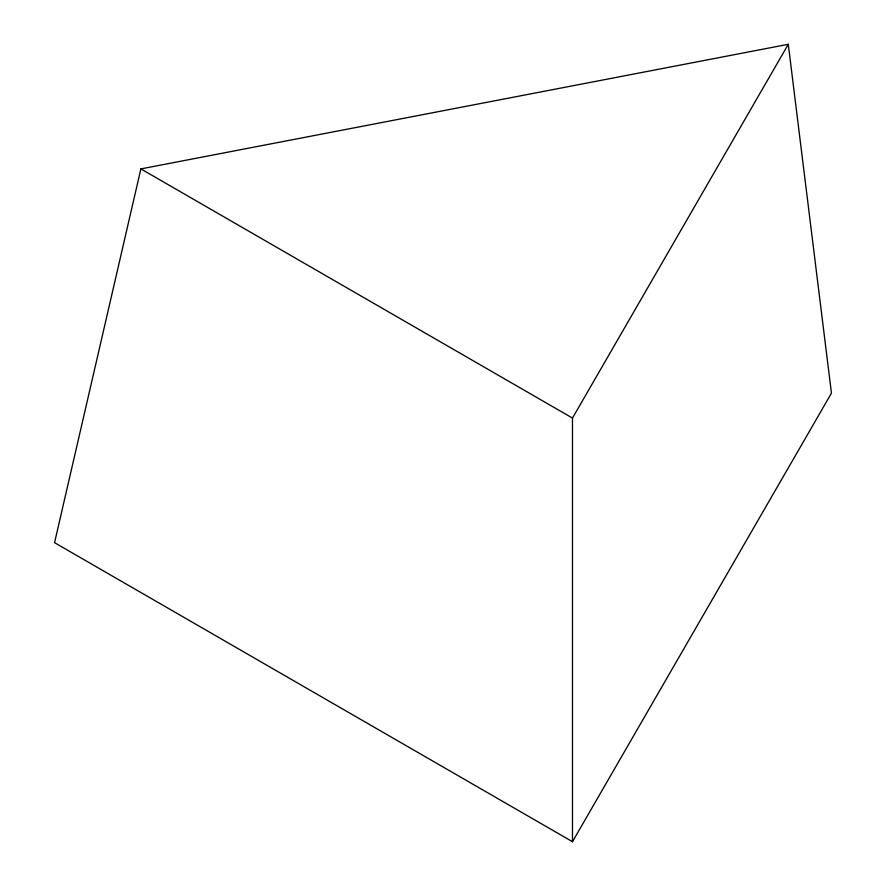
<?xml version="1.0" encoding="UTF-8"?>
<svg xmlns="http://www.w3.org/2000/svg" width="886" height="886" viewBox="0 0 886 886"><rect width="100%" height="100%" fill="white"/><g stroke="black" fill="none" stroke-linecap="round" stroke-linejoin="round"><path stroke-width="1.33" d="M140.874 168.894L54.555 542.675L572.478 841.7L831.445 393.162L788.285 44.3L140.874 168.894L572.478 418.081L572.478 841.7M572.478 418.081L788.285 44.3"/></g></svg>
